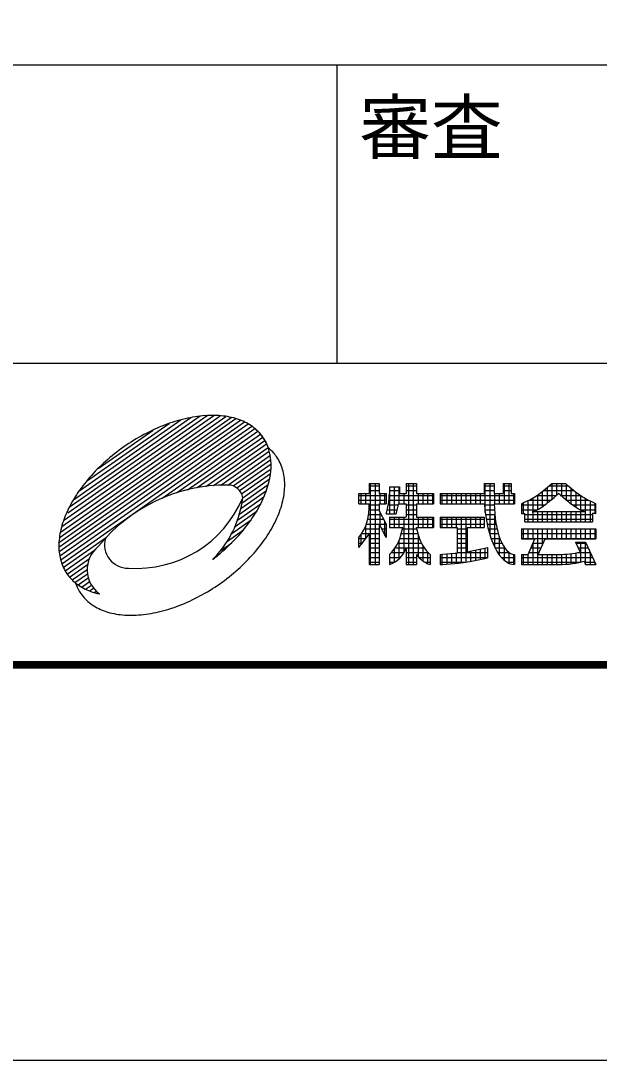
# Model space of a CAD drawing. Units: millimetres, scale not verified. Extents: x -14850 to 14850, y -10500 to 10500.
# Drawn here: x 838 to 2049, y -10500 to -8323 of the extents above; entities that cross this region are included whole.
import ezdxf
from ezdxf.enums import TextEntityAlignment as Align

# ---------------------------------------------------------------- set-up
doc = ezdxf.new("R2010")
doc.units = ezdxf.units.MM
doc.header["$LTSCALE"] = 50
doc.layers.add('0-7_図面枠', color=7, linetype='Continuous', lineweight=25)
doc.layers.add('0-8_Axis_waku', color=7, linetype='Continuous', lineweight=25)
doc.styles.add('ＭＳ ゴシック', font='')
doc.styles.get('ＭＳ ゴシック').set_extended_font_data('MS Gothic')

msp = doc.modelspace()

# ---------------------------------------------------------------- linework, layer by layer
at = {"layer": '0-7_図面枠'}
msp.add_lwpolyline([(-14850, -10500), (14850, -10500), (14850, 10500), (-14850, 10500)], close=True, dxfattribs=at)
at = {"layer": '0-8_Axis_waku'}
for p, q in [((-12950, -8415), (14000, -8415)), ((1499.99, -9040), (1499.99, -8415)), ((399.99, -9040), (13999.99, -9040)), ((916.93, -9415.89), (1288.05, -9156.04)), ((917.04, -9425.59), (1297.43, -9159.23)), ((917.81, -9405.51), (1277.93, -9153.36)), ((917.96, -9434.71), (1306.06, -9162.96)), ((919.95, -9394.25), (1266.94, -9151.28)), ((923.9, -9381.72), (1254.93, -9149.93)), ((929.51, -9368.03), (1241.88, -9149.3)), ((936.05, -9353.68), (1227.54, -9149.58)), ((939.02, -9341.84), (1213.2, -9149.85)), ((947.72, -9325.98), (1193.7, -9153.75)), ((959.26, -9308.14), (1172.98, -9158.48)), ((974.96, -9287.38), (1148.17, -9166.09)), ((919.58, -9443.34), (1313.98, -9167.18)), ((921.83, -9451.53), (1321.26, -9171.85)), ((923.59, -9460.07), (1327.94, -9176.93)), ((999.35, -9260.53), (1114.55, -9179.87)), ((1133.93, -9322.55), (1334, -9182.46)), ((1336.46, -9185.02), (1350.74, -9205.4)), ((1163.67, -9311.49), (1339.45, -9188.41)), ((1187.01, -9304.92), (1344.32, -9194.76)), ((1207.05, -9300.65), (1348.62, -9201.52)), ((1224.96, -9297.88), (1352.33, -9208.68)), ((1241.33, -9296.18), (1355.45, -9216.27)), ((1256.53, -9295.3), (1357.97, -9224.27)), ((1270.77, -9295.1), (1360.49, -9232.27)), ((1281.96, -9297.02), (1360.96, -9241.71)), ((1289.84, -9301.27), (1361.59, -9251.03)), ((1295.7, -9306.93), (1361.49, -9260.86)), ((1299.87, -9313.78), (1360.55, -9271.29)), ((1300.78, -9332.67), (1355.78, -9294.17)), ((1302.25, -9321.88), (1358.65, -9282.39)), ((1566.84, -9291.73), (1588.09, -9291.73)), ((1566.84, -9291.73), (1566.84, -9312.98)), ((1566.84, -9296.8), (1588.09, -9296.8)), ((1569.98, -9461.73), (1569.98, -9291.73)), ((1579.98, -9461.73), (1579.98, -9291.73)), ((1588.09, -9291.73), (1588.09, -9312.98)), ((1644.75, -9291.73), (1666.01, -9291.73)), ((1644.75, -9291.73), (1644.75, -9312.98)), ((1644.75, -9296.8), (1666.01, -9296.8)), ((1649.97, -9461.73), (1649.97, -9291.73)), ((1659.97, -9461.73), (1659.97, -9291.73)), ((1666.01, -9291.73), (1666.01, -9312.98)), ((1807.68, -9291.73), (1828.93, -9291.73)), ((1807.68, -9291.73), (1807.68, -9312.98)), ((1807.68, -9296.8), (1828.93, -9296.8)), ((1809.96, -9352.41), (1809.96, -9291.73)), ((1819.97, -9400.76), (1819.97, -9291.73)), ((1828.93, -9291.73), (1828.93, -9312.98)), ((1847.34, -9291.73), (1864.34, -9291.73)), ((1847.34, -9291.73), (1847.34, -9312.98)), ((1847.34, -9296.8), (1864.34, -9296.8)), ((1849.97, -9334.23), (1849.97, -9291.73)), ((1859.97, -9334.23), (1859.97, -9291.73)), ((1864.34, -9291.73), (1864.34, -9312.98)), ((1943.71, -9296.8), (1983.32, -9296.8)), ((1949.34, -9291.73), (1977.67, -9291.73)), ((1949.98, -9324.75), (1949.98, -9292.06)), ((1959.98, -9316.8), (1959.98, -9291.73)), ((1969.98, -9318.66), (1969.98, -9291.73)), ((1979.98, -9327.22), (1979.98, -9293.86)), ((1298.56, -9343.99), (1351.89, -9306.65)), ((1545.59, -9334.23), (1545.59, -9312.98)), ((1545.59, -9312.98), (1566.84, -9312.98)), ((1545.59, -9316.8), (1602.25, -9316.8)), ((1549.98, -9334.23), (1549.98, -9312.98)), ((1559.98, -9334.23), (1559.98, -9312.98)), ((1566.84, -9306.8), (1588.09, -9306.8)), ((1588.09, -9312.98), (1602.25, -9312.98)), ((1589.98, -9334.23), (1589.98, -9312.98)), ((1599.99, -9334.23), (1599.99, -9312.98)), ((1602.25, -9312.98), (1602.25, -9334.23)), ((1609.21, -9316.8), (1701.42, -9316.8)), ((1609.34, -9298.81), (1609.34, -9312.98)), ((1609.34, -9306.8), (1630.59, -9306.8)), ((1609.97, -9355.48), (1609.97, -9298.81)), ((1619.97, -9355.48), (1619.97, -9298.81)), ((1629.97, -9334.23), (1629.97, -9298.81)), ((1639.97, -9334.23), (1639.97, -9312.98)), ((1644.75, -9306.8), (1666.01, -9306.8)), ((1666.01, -9312.98), (1701.42, -9312.98)), ((1669.97, -9334.23), (1669.97, -9312.98)), ((1679.97, -9334.23), (1679.97, -9312.98)), ((1689.97, -9334.23), (1689.97, -9312.98)), ((1699.98, -9334.23), (1699.98, -9312.98)), ((1701.42, -9312.98), (1701.42, -9334.23)), ((1715.59, -9312.98), (1715.59, -9334.23)), ((1715.59, -9312.98), (1807.68, -9312.98)), ((1715.59, -9316.8), (1871.43, -9316.8)), ((1719.95, -9334.23), (1719.95, -9312.98)), ((1729.96, -9334.23), (1729.96, -9312.98)), ((1739.96, -9334.23), (1739.96, -9312.98)), ((1749.96, -9334.23), (1749.96, -9312.98)), ((1759.96, -9334.23), (1759.96, -9312.98)), ((1769.96, -9334.23), (1769.96, -9312.98)), ((1779.96, -9334.23), (1779.96, -9312.98)), ((1789.96, -9334.23), (1789.96, -9312.98)), ((1799.96, -9334.23), (1799.96, -9312.98)), ((1807.68, -9306.8), (1828.93, -9306.8)), ((1828.93, -9312.98), (1847.34, -9312.98)), ((1829.97, -9334.23), (1829.97, -9312.98)), ((1839.97, -9334.23), (1839.97, -9312.98)), ((1847.34, -9306.8), (1864.34, -9306.8)), ((1864.34, -9312.98), (1871.43, -9312.98)), ((1869.97, -9334.23), (1869.97, -9312.98)), ((1871.43, -9312.98), (1871.43, -9334.23)), ((1919.97, -9346.34), (1919.97, -9316.78)), ((1920.4, -9316.8), (1959.17, -9316.8)), ((1929.97, -9340.31), (1929.97, -9308.54)), ((1932.37, -9306.8), (1994.65, -9306.8)), ((1939.97, -9332.95), (1939.97, -9300.3)), ((1966.94, -9316.8), (2008.03, -9316.8)), ((1989.98, -9335.22), (1989.98, -9302.68)), ((1999.98, -9342.24), (1999.98, -9310.88)), ((2009.98, -9346.8), (2009.98, -9318.23)), ((1291.57, -9368.42), (1339.9, -9334.58)), ((1295.55, -9355.87), (1346.73, -9320.03)), ((1545.59, -9326.8), (1602.25, -9326.8)), ((1545.59, -9334.23), (1566.84, -9334.23)), ((1567, -9336.8), (1588.09, -9336.8)), ((1588.09, -9334.23), (1588.09, -9348.4)), ((1588.09, -9334.23), (1602.25, -9334.23)), ((1606.93, -9336.8), (1628.18, -9336.8)), ((1608.41, -9326.8), (1701.42, -9326.8)), ((1628.63, -9334.23), (1644.75, -9334.23)), ((1644.75, -9334.23), (1644.75, -9362.56)), ((1644.75, -9336.8), (1666.01, -9336.8)), ((1666.01, -9334.23), (1701.42, -9334.23)), ((1666.01, -9334.23), (1666.01, -9362.56)), ((1715.59, -9326.8), (1871.43, -9326.8)), ((1715.59, -9334.23), (1808.34, -9334.23)), ((1808.51, -9336.8), (1828.95, -9336.8)), ((1828.93, -9334.23), (1871.43, -9334.23)), ((1885.59, -9334.23), (1885.59, -9355.48)), ((1885.59, -9336.8), (1934.75, -9336.8)), ((1889.97, -9354.91), (1889.97, -9332.26)), ((1899.97, -9372.48), (1899.97, -9327.67)), ((1901.73, -9326.8), (1947.55, -9326.8)), ((1909.97, -9372.48), (1909.97, -9323.08)), ((1979.46, -9326.8), (2025.46, -9326.8)), ((1992.27, -9336.8), (2041.43, -9336.8)), ((2019.98, -9372.48), (2019.98, -9324.43)), ((2029.98, -9372.48), (2029.98, -9329.02)), ((2039.98, -9355.29), (2039.98, -9333.61)), ((2041.43, -9355.48), (2041.43, -9334.23)), ((1286.37, -9381.83), (1332.72, -9349.37)), ((1566.09, -9356.8), (1592.29, -9356.8)), ((1567.03, -9346.8), (1588.09, -9346.8)), ((1602.25, -9376.73), (1588.09, -9348.4)), ((1589.98, -9380.52), (1589.98, -9352.19)), ((1602.25, -9355.48), (1623.5, -9355.48)), ((1604.75, -9346.8), (1625.99, -9346.8)), ((1644.75, -9346.8), (1666.01, -9346.8)), ((1644.75, -9356.8), (1666.01, -9356.8)), ((1809.36, -9346.8), (1829.23, -9346.8)), ((1810.51, -9356.8), (1829.91, -9356.8)), ((1829.97, -9425.96), (1829.97, -9357.5)), ((1885.59, -9346.8), (1919.05, -9346.8)), ((1892.68, -9372.48), (1892.68, -9354.51)), ((1892.68, -9356.8), (2034.35, -9356.8)), ((1913.93, -9351.23), (1908.4, -9351.23)), ((2018.63, -9351.23), (1913.93, -9351.23)), ((1919.97, -9372.48), (1919.97, -9351.23)), ((1929.97, -9372.48), (1929.97, -9351.23)), ((1939.97, -9372.48), (1939.97, -9351.23)), ((1949.98, -9372.48), (1949.98, -9351.23)), ((1959.98, -9372.48), (1959.98, -9351.23)), ((1969.98, -9372.48), (1969.98, -9351.23)), ((1979.98, -9372.48), (1979.98, -9351.23)), ((1989.98, -9372.48), (1989.98, -9351.23)), ((1999.98, -9372.48), (1999.98, -9351.23)), ((2007.97, -9346.8), (2041.43, -9346.8)), ((2009.98, -9372.48), (2009.98, -9351.23)), ((2034.35, -9354.51), (2034.35, -9372.48)), ((1279.51, -9396.4), (1320.25, -9367.87)), ((1559.98, -9407.12), (1559.98, -9379.8)), ((1561.11, -9376.8), (1588.09, -9376.8)), ((1564.14, -9366.8), (1597.29, -9366.8)), ((1588.09, -9376.73), (1588.09, -9461.73)), ((1588.12, -9376.8), (1602.25, -9376.8)), ((1599.99, -9400.53), (1599.99, -9372.19)), ((1609.34, -9362.56), (1609.34, -9383.81)), ((1609.34, -9362.56), (1643.37, -9362.56)), ((1609.34, -9366.8), (1701.42, -9366.8)), ((1609.34, -9376.8), (1701.42, -9376.8)), ((1609.34, -9383.81), (1637.67, -9383.81)), ((1609.97, -9383.81), (1609.97, -9362.56)), ((1619.97, -9383.81), (1619.97, -9362.56)), ((1629.97, -9383.81), (1629.97, -9362.56)), ((1632.75, -9402.16), (1637.67, -9383.81)), ((1639.97, -9436.87), (1639.97, -9362.56)), ((1666.01, -9362.56), (1701.42, -9362.56)), ((1670.92, -9402.16), (1666.01, -9383.81)), ((1666.01, -9383.81), (1701.42, -9383.81)), ((1669.97, -9383.81), (1669.97, -9362.56)), ((1679.97, -9383.81), (1679.97, -9362.56)), ((1689.97, -9383.81), (1689.97, -9362.56)), ((1699.98, -9383.81), (1699.98, -9362.56)), ((1701.42, -9362.56), (1701.42, -9383.81)), ((1715.59, -9362.56), (1715.59, -9383.81)), ((1715.59, -9362.56), (1807.68, -9362.56)), ((1715.59, -9366.8), (1807.68, -9366.8)), ((1715.59, -9376.8), (1807.68, -9376.8)), ((1715.59, -9383.81), (1751.01, -9383.81)), ((1719.98, -9383.81), (1719.98, -9362.56)), ((1729.98, -9383.81), (1729.98, -9362.56)), ((1739.98, -9383.81), (1739.98, -9362.56)), ((1749.98, -9383.81), (1749.98, -9362.56)), ((1751.01, -9383.81), (1751.01, -9437.64)), ((1759.98, -9457.83), (1759.98, -9362.56)), ((1769.98, -9456.6), (1769.98, -9362.56)), ((1772.26, -9383.81), (1807.68, -9383.81)), ((1772.26, -9383.81), (1772.26, -9434.81)), ((1779.98, -9383.81), (1779.98, -9362.56)), ((1789.98, -9383.81), (1789.98, -9362.56)), ((1799.98, -9383.81), (1799.98, -9362.56)), ((1807.68, -9362.56), (1807.68, -9383.81)), ((1812, -9366.8), (1830.98, -9366.8)), ((1813.84, -9376.8), (1832.49, -9376.8)), ((1892.68, -9366.8), (2034.35, -9366.8)), ((1892.68, -9372.48), (2034.35, -9372.48)), ((926.71, -9467.64), (1016.93, -9404.47)), ((1270.16, -9412.71), (1303.88, -9389.1)), ((1545.59, -9426.31), (1566.84, -9397.98)), ((1545.59, -9426.31), (1545.59, -9405.06)), ((1549.98, -9420.45), (1549.98, -9398.95)), ((1551.37, -9396.8), (1588.09, -9396.8)), ((1556.91, -9386.8), (1588.09, -9386.8)), ((1566.84, -9397.98), (1566.84, -9461.73)), ((1593.13, -9386.8), (1602.25, -9386.8)), ((1598.12, -9396.8), (1602.25, -9396.8)), ((1634.19, -9396.8), (1669.49, -9396.8)), ((1636.88, -9386.8), (1666.8, -9386.8)), ((1669.97, -9445.55), (1669.97, -9398.61)), ((1751.01, -9386.8), (1772.26, -9386.8)), ((1751.01, -9396.8), (1772.26, -9396.8)), ((1816.09, -9386.8), (1834.5, -9386.8)), ((1818.77, -9396.8), (1837.08, -9396.8)), ((1839.97, -9442.35), (1839.97, -9405.65)), ((1885.59, -9386.64), (1885.59, -9407.89)), ((1885.59, -9386.64), (2041.43, -9386.64)), ((1885.59, -9396.8), (2041.43, -9396.8)), ((1889.97, -9407.89), (1889.97, -9386.64)), ((1899.97, -9407.89), (1899.97, -9386.64)), ((1909.97, -9407.89), (1909.97, -9386.64)), ((1919.97, -9461.73), (1919.97, -9386.64)), ((1929.97, -9419.86), (1929.97, -9386.64)), ((1939.97, -9407.89), (1939.97, -9386.64)), ((1949.98, -9407.89), (1949.98, -9386.64)), ((1959.98, -9407.89), (1959.98, -9386.64)), ((1969.98, -9407.89), (1969.98, -9386.64)), ((1979.98, -9407.89), (1979.98, -9386.64)), ((1989.98, -9407.89), (1989.98, -9386.64)), ((1999.98, -9407.89), (1999.98, -9386.64)), ((2009.98, -9407.89), (2009.98, -9386.64)), ((2019.98, -9407.89), (2019.98, -9386.64)), ((2029.98, -9407.89), (2029.98, -9386.64)), ((2039.98, -9407.89), (2039.98, -9386.64)), ((2041.43, -9386.64), (2041.43, -9407.89)), ((1256.31, -9432.18), (1279.26, -9416.1)), ((1545.59, -9406.8), (1560.22, -9406.8)), ((1545.59, -9416.8), (1552.72, -9416.8)), ((1566.84, -9406.8), (1588.09, -9406.8)), ((1566.84, -9416.8), (1588.09, -9416.8)), ((1566.84, -9426.8), (1588.09, -9426.8)), ((1621.3, -9426.8), (1644.58, -9426.8)), ((1627.23, -9416.8), (1676.46, -9416.8)), ((1629.97, -9449.42), (1629.97, -9410.62)), ((1631.36, -9406.8), (1672.32, -9406.8)), ((1644.75, -9426.31), (1644.75, -9461.73)), ((1644.75, -9426.8), (1682.38, -9426.8)), ((1679.97, -9454.51), (1679.97, -9423.13)), ((1751.01, -9406.8), (1772.26, -9406.8)), ((1751.01, -9416.8), (1772.26, -9416.8)), ((1751.01, -9426.8), (1772.26, -9426.8)), ((1809.98, -9449.11), (1809.98, -9427.36)), ((1814.76, -9426.31), (1814.76, -9447.56)), ((1821.96, -9406.8), (1840.39, -9406.8)), ((1825.77, -9416.8), (1844.68, -9416.8)), ((1830.38, -9426.8), (1850.57, -9426.8)), ((1849.97, -9453.05), (1849.97, -9425.94)), ((1885.59, -9406.8), (2041.43, -9406.8)), ((1885.59, -9407.89), (1913.93, -9407.89)), ((1899.76, -9440.48), (1913.93, -9407.89)), ((1905.71, -9426.8), (1926.96, -9426.8)), ((1909.97, -9461.73), (1909.97, -9416.99)), ((1910.06, -9416.8), (1931.31, -9416.8)), ((1921.01, -9440.48), (1935.18, -9407.89)), ((1935.18, -9407.89), (2041.43, -9407.89)), ((1998.93, -9414.98), (2008.34, -9435.68)), ((1999.75, -9416.8), (2021, -9416.8)), ((1999.98, -9417.3), (1999.98, -9414.98)), ((2004.3, -9426.8), (2025.55, -9426.8)), ((2009.98, -9456.52), (2009.98, -9414.98)), ((2019.98, -9461.73), (2019.98, -9414.98)), ((930.44, -9474.8), (992, -9431.7)), ((934.74, -9481.55), (981.26, -9448.99)), ((1566.84, -9436.8), (1588.09, -9436.8)), ((1566.84, -9446.8), (1588.09, -9446.8)), ((1609.34, -9440.48), (1612.18, -9437.66)), ((1609.34, -9440.34), (1609.34, -9461.73)), ((1609.34, -9446.8), (1632.58, -9446.8)), ((1609.97, -9461.52), (1609.97, -9439.77)), ((1613.03, -9436.8), (1640.01, -9436.8)), ((1619.97, -9456.9), (1619.97, -9428.66)), ((1644.75, -9436.8), (1690.65, -9436.8)), ((1644.75, -9446.8), (1666.01, -9446.8)), ((1666.01, -9440.48), (1666.01, -9461.73)), ((1671.1, -9446.8), (1694.34, -9446.8)), ((1689.97, -9460.07), (1689.97, -9436.1)), ((1694.34, -9440.34), (1694.34, -9461.73)), ((1715.59, -9440.48), (1715.59, -9461.73)), ((1715.59, -9446.8), (1814.76, -9446.8)), ((1719.98, -9461.44), (1719.98, -9440.47)), ((1729.98, -9460.81), (1729.98, -9439.58)), ((1739.98, -9459.94), (1739.98, -9438.69)), ((1749.98, -9459), (1749.98, -9437.8)), ((1751.01, -9436.8), (1814.76, -9436.8)), ((1779.98, -9454.73), (1779.98, -9433.82)), ((1789.98, -9452.86), (1789.98, -9431.67)), ((1799.98, -9450.98), (1799.98, -9429.52)), ((1836.1, -9436.8), (1860.34, -9436.8)), ((1843.6, -9446.8), (1871.43, -9446.8)), ((1859.97, -9459.31), (1859.97, -9436.54)), ((1869.97, -9461.69), (1869.97, -9440.42)), ((1871.43, -9440.48), (1871.43, -9461.73)), ((1885.59, -9440.48), (1885.59, -9461.73)), ((1885.59, -9440.48), (1899.76, -9440.48)), ((1885.59, -9446.8), (2034.64, -9446.8)), ((1889.97, -9461.73), (1889.97, -9440.48)), ((1899.97, -9461.73), (1899.97, -9440)), ((1901.36, -9436.8), (1922.61, -9436.8)), ((1921.01, -9440.48), (1963.51, -9440.48)), ((1929.97, -9461.73), (1929.97, -9440.48)), ((1939.97, -9461.73), (1939.97, -9440.48)), ((1949.98, -9461.73), (1949.98, -9440.48)), ((1959.98, -9461.73), (1959.98, -9440.48)), ((1969.98, -9461.73), (1969.98, -9440.39)), ((1979.98, -9461.15), (1979.98, -9439.9)), ((1989.98, -9460.19), (1989.98, -9438.94)), ((1999.98, -9458.7), (1999.98, -9437.45)), ((2003.35, -9436.8), (2030.09, -9436.8)), ((2029.98, -9461.73), (2029.98, -9436.56)), ((939.63, -9487.9), (977.61, -9461.31)), ((1566.84, -9456.8), (1588.09, -9456.8)), ((1566.84, -9461.73), (1588.09, -9461.73)), ((1609.34, -9456.8), (1620.14, -9456.8)), ((1644.75, -9456.8), (1666.01, -9456.8)), ((1644.75, -9461.73), (1666.01, -9461.73)), ((1683.53, -9456.8), (1694.34, -9456.8)), ((1715.59, -9456.8), (1767.54, -9456.8)), ((1855.15, -9456.8), (1871.43, -9456.8)), ((1885.59, -9456.8), (2008.88, -9456.8)), ((1885.59, -9461.73), (1963.51, -9461.73)), ((2016.87, -9454.45), (2020.17, -9461.73)), ((2017.94, -9456.8), (2039.19, -9456.8)), ((2020.17, -9461.73), (2041.43, -9461.73)), ((2039.98, -9461.73), (2039.98, -9458.56)), ((945.08, -9493.85), (976.56, -9471.81)), ((951.15, -9499.37), (977.14, -9481.17)), ((957.84, -9504.44), (978.93, -9489.69)), ((965.13, -9509.11), (981.72, -9497.5)), ((973.06, -9513.33), (985.42, -9504.68)), ((981.7, -9517.05), (989.97, -9511.26)), ((991.18, -9520.18), (995.36, -9517.24)), ((14002, -9667.01), (-12952, -9667.01)), ((14001, -9666.01), (-12951, -9666.01)), ((-12950, -9665), (14000, -9665)), ((14014, -9679.01), (-12964, -9679.01)), ((14013, -9678.01), (-12963, -9678.01)), ((14012, -9677.01), (-12962, -9677.01)), ((14011, -9676.01), (-12961, -9676.01)), ((14010, -9675.01), (-12960, -9675.01)), ((14009, -9674.01), (-12959, -9674.01)), ((14008, -9673.01), (-12958, -9673.01)), ((14007, -9672.01), (-12957, -9672.01)), ((14006, -9671.01), (-12956, -9671.01)), ((14005, -9670.01), (-12955, -9670.01)), ((14004, -9669.01), (-12954, -9669.01)), ((14003, -9668.01), (-12953, -9668.01))]:
    msp.add_line(p, q, dxfattribs=at)
for points in [[(1885.59, -9334.23), (1889.64, -9332.41), (1896.59, -9329.22), (1903.44, -9325.88), (1910.14, -9322.29), (1913.93, -9320.06), (1919.2, -9316.64), (1927.96, -9310.2), (1936.38, -9303.26), (1944.61, -9296), (1949.34, -9291.73)], [(2041.43, -9334.23), (2037.38, -9332.41), (2030.43, -9329.22), (2023.57, -9325.88), (2016.88, -9322.29), (2013.1, -9320.06), (2007.82, -9316.64), (1999.06, -9310.2), (1990.64, -9303.26), (1982.41, -9296), (1977.67, -9291.73)], [(1609.34, -9298.81), (1630.59, -9298.81), (1630.59, -9312.98), (1644.75, -9312.98)], [(1908.4, -9351.23), (1910.76, -9350.47), (1914.88, -9348.86), (1921.77, -9345.46), (1928.37, -9341.43), (1934.75, -9336.95), (1938.36, -9334.23), (1941.98, -9331.37), (1948.13, -9326.33), (1954.15, -9321.2), (1960.08, -9316), (1963.51, -9312.98)], [(2018.63, -9351.23), (2016.26, -9350.47), (2012.13, -9348.86), (2005.26, -9345.46), (1998.65, -9341.43), (1992.27, -9336.95), (1988.68, -9334.23), (1985.03, -9331.37), (1978.89, -9326.33), (1972.88, -9321.2), (1966.94, -9316), (1963.51, -9312.98)], [(1885.59, -9355.48), (1889.18, -9355.01), (1892.68, -9354.51)], [(2041.43, -9355.48), (2037.84, -9355.01), (2034.35, -9354.51)], [(1602.25, -9376.73), (1602.25, -9405.06), (1588.09, -9376.73)], [(1772.26, -9434.81), (1778.21, -9433.81), (1788.45, -9431.89), (1798.66, -9429.8), (1808.85, -9427.61), (1814.76, -9426.31)], [(1998.93, -9414.98), (2020.17, -9414.98), (2041.43, -9461.73)], [(1715.59, -9440.48), (1720.54, -9440.15), (1729.06, -9439.56), (1737.57, -9438.91), (1746.08, -9438.15), (1751.01, -9437.64)], [(1715.59, -9461.73), (1720.54, -9461.4), (1729.06, -9460.81), (1737.57, -9460.15), (1746.08, -9459.4), (1751.01, -9458.89), (1753.98, -9458.57), (1759.1, -9457.95), (1764.21, -9457.27), (1769.31, -9456.52), (1772.26, -9456.06), (1778.21, -9455.06), (1788.45, -9453.14), (1798.66, -9451.05), (1808.85, -9448.86), (1814.76, -9447.56)]]:
    msp.add_lwpolyline(points, dxfattribs=at)
for centre, radius, start, end in [((1258.24, -9479.8), 332.44, 103.30403, 111.13313), ((1243.4, -9417.01), 267.92, 94.26399, 103.30405), ((1238.59, -9352.67), 203.39, 83.39651, 94.26224), ((1244.87, -9298.47), 148.84, 69.99609, 83.39651), ((1257.86, -9262.79), 110.86, 53.6442, 69.99609), ((1277.11, -9528.61), 384.77, 111.13315, 118.23608), ((1269.3, -9247.23), 91.54, 35, 53.6442), ((1290.99, -9554.46), 414.11, 118.23608, 124.99998), ((1269.3, -9247.23), 91.54, 16.35579, 35), ((1290.99, -9554.46), 414.11, 124.99998, 131.7639), ((1298.16, -9288.1), 91.34, 35.01981, 50.90445), ((1262.78, -9250.36), 98.69, 3.73218, 17.03671), ((1271.45, -9532.57), 384.77, 131.7639, 138.86684), ((1236.22, -9254.76), 125.43, 348.3591, 0.95915), ((1226.78, -9253.88), 134.86, 0.51715, 4.22578), ((1297.99, -9288.18), 91.54, 16.35579, 35), ((1279.45, -9293.62), 110.86, 0.00389, 16.35579), ((1232.03, -9498.15), 332.44, 138.86684, 146.69594), ((1268.7, -9639.53), 344.44, 89.51877, 141.29517), ((1271.11, -9326.59), 31.49, 8.03198, 90.01068), ((1159.72, -9240.03), 203.39, 335.73775, 346.60347), ((1180.06, -9246.96), 182.01, 347.24379, 349.53223), ((1166.43, -9243.25), 196.13, 347.57066, 348.47897), ((1241.47, -9293.63), 148.84, 346.60345, 0.00388), ((1178.11, -9462.73), 267.92, 146.69594, 155.73599), ((1460, -9309.93), 149.36, 342.24469, 358.83064), ((1079.57, -9228.01), 241.81, 266.05196, 337.08), ((1086.25, -9296.47), 217.56, 314.59993, 348.69109), ((1086.25, -9296.47), 217.56, 348.69109, 353.21165), ((1100.9, -9213.51), 267.92, 326.69594, 335.73599), ((1188.4, -9280.99), 203.39, 335.73775, 346.60347), ((1464.53, -9342.14), 102.62, 322.18031, 4.4213), ((1481.25, -9309.93), 149.36, 342.24469, 350.63754), ((1119.29, -9436.2), 203.39, 155.73775, 166.60347), ((1046.97, -9178.08), 332.44, 318.86684, 326.69594), ((1129.58, -9254.46), 267.92, 326.69594, 335.73599), ((1066.22, -9423.56), 148.84, 166.60347, 180.00389), ((1007.56, -9143.66), 384.77, 311.7639, 318.86684), ((1075.66, -9219.04), 332.44, 318.86684, 326.69594), ((1556.67, -9381.77), 78.77, 311.96062, 345.00003), ((1747.01, -9381.77), 78.77, 194.99997, 228.03938), ((1028.24, -9423.57), 110.86, 180.00389, 196.35579), ((1038.71, -9472.7), 62.15, 128.62967, 234.33911), ((1062.12, -9420.08), 49.18, 164.38046, 270.9435), ((1591.63, -9408.6), 56, 288.43475, 341.56525), ((999.52, -9135.7), 396.06, 307.39177, 311.86528), ((1036.24, -9184.62), 384.77, 311.7639, 318.86684), ((1712.05, -9408.6), 56, 214.69511, 251.56525), ((1009.7, -9429.01), 91.54, 196.35579, 215), ((1009.7, -9429.01), 91.54, 215, 233.6442), ((1016.7, -9162.73), 414.11, 304.99998, 311.7639), ((1038.24, -9470.1), 91.34, 199.09554, 214.98018), ((1021.15, -9413.45), 110.86, 233.6442, 249.99609), ((1016.7, -9162.73), 414.11, 298.23608, 304.99998), ((1038.38, -9469.96), 91.54, 215, 233.6442), ((1026.86, -9402.8), 122.83, 249.19475, 258.53928), ((1030.58, -9188.58), 384.77, 291.13315, 298.23608), ((1049.83, -9454.41), 110.86, 233.6442, 249.99609), ((1049.45, -9237.39), 332.44, 283.30405, 291.13315), ((1062.82, -9418.72), 148.84, 249.99609, 263.39651), ((1069.1, -9364.53), 203.39, 263.39651, 274.26224), ((1064.29, -9300.18), 267.92, 274.26399, 283.30405)]:
    msp.add_arc(centre, radius, start, end, dxfattribs=at)
for centre, major_axis, ratio, start_param, end_param in [((1871.43, -9312.98), (0, 148.75), 0.4285, 1.7141444, 3.1415927), ((1871.43, -9334.23), (0, 106.25), 0.3999, 1.5707963, 3.1415927), ((1963.51, -9419.23), (70.83, 0), 0.3, 4.712389, 5.3976262), ((1963.51, -9440.48), (70.83, 0), 0.3, 4.712389, 5.5654799)]:
    msp.add_ellipse(centre, major_axis=major_axis, ratio=ratio, start_param=start_param, end_param=end_param, dxfattribs=at)

# ---------------------------------------------------------------- texts
at = {"layer": '0-8_Axis_waku', "style": 'ＭＳ ゴシック'}
msp.add_text('審査', height=110, dxfattribs=at).set_placement((1546.4, -8633.97), align=Align.BOTTOM_LEFT)

doc.saveas('drawing.dxf')
